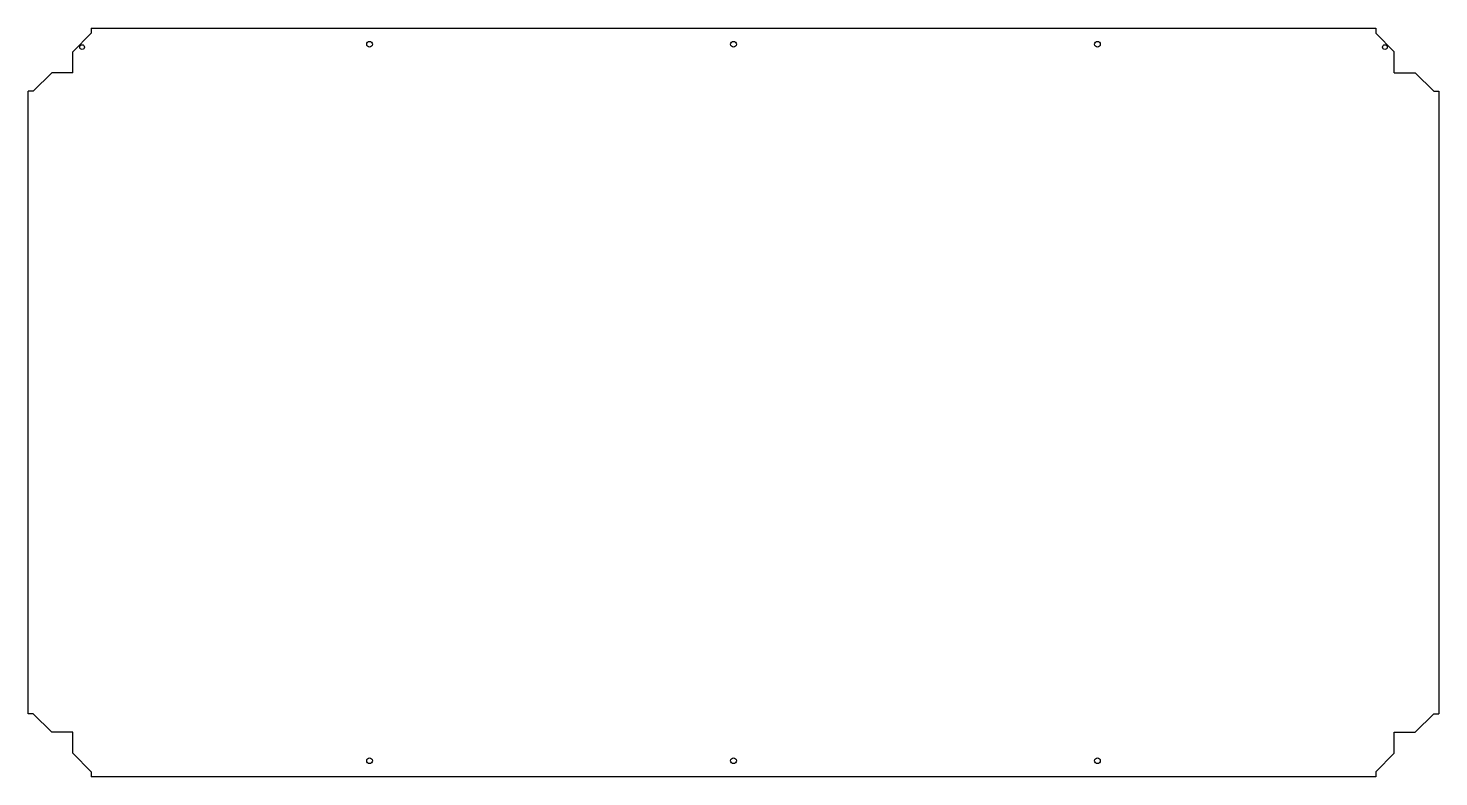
# Model space of a CAD drawing. Header units: millimetres. Extents: x 0 to 1492, y 0 to 792.
import ezdxf

# ---------------------------------------------------------------- set-up
doc = ezdxf.new("R2010")
doc.units = ezdxf.units.MM

msp = doc.modelspace()

# ---------------------------------------------------------------- linework, layer by layer
at = {"color": 7, "linetype": 'Continuous', "lineweight": 25}
for p, q in [((66.7, 792), (66.7, 786.6)), ((66.7, 792), (1425.3, 792)), ((1425.3, 792), (1425.3, 786.6)), ((47.1, 767), (66.7, 786.6)), ((1425.3, 786.6), (1444.9, 767)), ((47.1, 744.9), (47.1, 767)), ((1444.9, 744.9), (1444.9, 767)), ((5.4, 725.3), (25, 744.9)), ((47.1, 744.9), (25, 744.9)), ((1444.9, 744.9), (1467, 744.9)), ((1467, 744.9), (1486.6, 725.3)), ((0, 66.7), (0, 725.3)), ((5.4, 725.3), (0, 725.3)), ((1486.6, 725.3), (1492, 725.3)), ((1492, 725.3), (1492, 66.7)), ((5.4, 66.7), (0, 66.7)), ((25, 47.1), (5.4, 66.7)), ((1486.6, 66.7), (1467, 47.1)), ((1486.6, 66.7), (1492, 66.7)), ((47.1, 47.1), (25, 47.1)), ((47.1, 25), (47.1, 47.1)), ((1444.9, 47.1), (1467, 47.1)), ((1444.9, 25), (1444.9, 47.1)), ((66.7, 5.4), (47.1, 25)), ((1444.9, 25), (1425.3, 5.4)), ((66.7, 5.4), (66.7, 0)), ((1425.3, 0), (66.7, 0)), ((1425.3, 5.4), (1425.3, 0))]:
    msp.add_line(p, q, dxfattribs=at)
for centre, radius in [((361, 775), 3), ((746, 775), 3), ((1131, 775), 3), ((57, 772), 2.5), ((1435, 772), 2.5), ((361, 17), 3), ((746, 17), 3), ((1131, 17), 3)]:
    msp.add_circle(centre, radius, dxfattribs=at)

doc.saveas('drawing.dxf')
